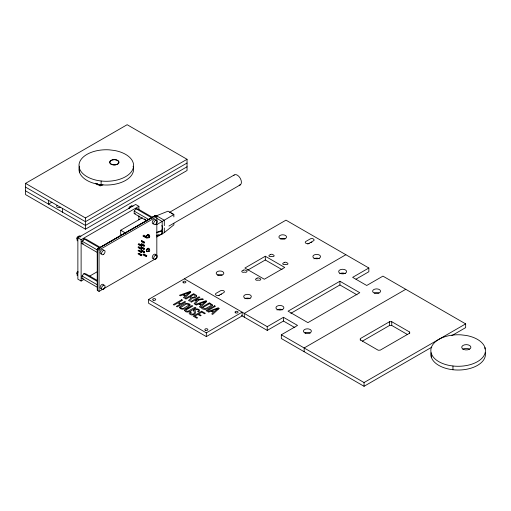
<?xml version="1.0" encoding="UTF-8"?>
<svg xmlns="http://www.w3.org/2000/svg" width="511" height="511" viewBox="0 0 511 511"><rect width="100%" height="100%" fill="white"/><g stroke="black" fill="none" stroke-linecap="round" stroke-linejoin="round"><path stroke-width="0.77" d="M25.55 190.859L25.55 183.372L127.15 124.71L187.045 159.291L187.045 170.521L85.446 229.177L25.55 194.602L25.55 190.859L85.446 225.434L187.045 166.778M97.575 287.431L82.047 278.469L82.047 275.972L83.919 273.647L85.791 273.813L97.269 280.437M97.575 252.632L82.047 243.664L82.047 241.166L83.919 238.841L85.791 239.007L100.648 247.586M147.015 220.995L134.189 213.585L134.189 211.088L136.06 208.763L137.932 208.929L152.783 217.507M138.896 219.839L138.896 215.859M138.896 209.497L138.896 206.316L135.651 204.445L77.87 237.8L77.87 279.172L81.115 281.044L83.868 279.453M360.268 340.122L360.268 338.627L389.58 321.7L391.739 321.7L409.681 332.061L409.547 333.229L380.235 350.15L378.21 350.233L360.268 339.872M155.12 215.731L97.288 249.049L97.288 290.382L99.051 291.398L156.826 258.036L156.826 216.67L155.069 215.655L97.32 248.998L97.358 290.395M80.942 236.197L79.071 236.031L77.199 238.362L77.199 240.853M78.138 271.999L77.199 273.161L77.199 275.659M129.34 208.284L131.212 205.952L133.084 206.118M156.705 237.008L164.312 232.614L173.868 224.84L173.868 223.256M51.905 202.171L48.526 204.125L48.526 200.382M102.986 184.771L101.625 185.557L99.607 185.64L95.461 183.245M25.55 183.372L85.446 217.948L187.045 159.291M187.045 163.035L85.446 221.691L25.55 187.115M77.87 237.8L81.115 239.672L138.896 206.316M120.679 235.654L120.679 230.244L142.288 217.769M97.486 249.125L154.903 215.981M155.28 216.268L168.03 211.171L173.868 214.543L173.868 216.92M97.32 249.029L99.051 250.026L156.826 216.67M169.511 212.321L234.147 175.005M156.73 224.629L173.868 214.543L171.128 212.966M143.054 235.597L146.306 237.283L146.772 237.008L143.853 235.13M143.054 236.216L146.306 237.902L146.772 237.008M168.943 226.047L240.451 184.758M141.483 241L143.955 242.425L144.492 242.112L144.492 242.738L143.955 243.051L141.483 241.626M138.743 244.169L141.208 245.593L141.751 245.28L141.751 245.906L141.208 246.219L138.123 244.437M89.368 276.279L97.62 271.513M143.955 246.219L144.492 245.28L143.955 246.219L141.483 244.795M141.208 249.387L141.751 248.455L141.208 249.387L138.123 247.605M141.483 247.337L143.955 248.761L144.492 248.455L144.492 249.074L143.955 249.387L141.483 247.963M138.123 250.147L141.208 251.929L141.751 251.623L141.751 252.242L141.208 252.555L138.123 250.773M141.483 250.505L143.955 251.936L144.492 251.623L144.492 252.242L143.955 252.555L141.483 251.131M138.123 253.322L141.208 255.104L141.751 254.791L141.751 255.411L141.208 255.724L138.123 253.941M143.054 254.306L146.306 255.992L146.772 255.724L143.853 253.846M143.054 254.932L146.306 256.618L146.772 255.724M148.548 299.491L206.323 332.853L242.15 312.17L242.15 315.907L206.323 336.596L148.548 303.234L148.548 299.491L285.975 220.152L368.846 267.994L368.846 271.737L356.014 279.147M265.305 256.241L244.884 268.032L264.315 279.242L284.736 267.457L265.305 256.241L265.305 259.984L282.053 269.648M247.611 270.198L265.305 259.984M218.625 295.588L223.716 292.65A2.293 1.322 0 0 0 223.716 290.778A2.293 1.322 0 0 0 220.471 290.778L216.153 293.269A2.293 1.322 0 0 0 216.153 295.141A2.293 1.322 0 0 0 219.391 295.141M307.782 244.079L313.492 240.783A2.293 1.322 0 0 0 314.163 239.851L313.019 238.701A2.293 1.322 0 0 0 310.254 238.912L305.929 241.409A2.293 1.322 0 0 0 305.929 243.281A2.293 1.322 0 0 0 309.168 243.281M345.864 254.727L244.264 313.39L244.264 317.133M339.924 281.235L288.063 311.18L307.916 322.639L359.776 292.701L339.924 281.235L339.924 284.978L290.829 313.326M184.369 278.808L267.24 326.657L283.452 317.299L297.536 325.43L281.331 334.788L281.331 338.531L364.049 386.29L431.789 347.18M368.846 267.994L352.641 277.352L366.726 285.483L382.931 276.125L465.655 323.885L465.655 327.628L451.833 335.612M241.511 315.543L267.24 330.4L283.452 321.042L294.853 327.621M405.76 289.309L304.16 347.965L304.16 351.709M362.312 341.188L389.58 325.443L391.739 325.443L407.612 334.609M281.331 334.788L364.049 382.547L465.655 323.885M156.36 232.428L161.444 230.595L161.974 230.902L161.974 233.993L156.896 235.827M156.896 232.735L161.974 230.902M156.36 235.52L158.538 234.734M101.114 180.996L103.535 181.207A27.307 15.764 0 0 0 133.096 162.492L132.458 160.991A27.307 15.764 0 0 0 114.311 150.445L109.06 149.832A27.307 15.764 0 0 0 79.531 162.396A27.307 15.764 0 0 0 98.284 180.594L101.114 180.996L101.114 184.739L103.535 184.95A27.307 15.764 0 0 0 133.096 166.235M452.957 366.004L455.378 366.208A27.307 15.764 0 0 0 484.939 347.499L484.3 345.998A27.307 15.764 0 0 0 466.153 335.452L460.903 334.839A27.307 15.764 0 0 0 431.373 347.397A27.307 15.764 0 0 0 450.127 365.595L452.957 366.004L452.957 369.747L455.378 369.951A27.307 15.764 0 0 0 485.329 352.769M134.189 213.585L135.434 213.7M82.047 243.664L83.293 243.779M82.047 278.469L83.293 278.578M101.114 184.739L98.284 184.337A27.307 15.764 0 0 1 79.531 166.139M452.957 369.747L450.127 369.338A27.307 15.764 0 0 1 430.971 352.673M339.924 284.978L357.036 294.86M156.347 215.655L164.312 220.254L164.312 225.664M156.877 218.414L162.185 221.48L162.185 233.84M131.212 205.952L132.292 206.578M136.06 208.763L152.265 218.12M134.189 211.088L149.04 219.666M144.313 218.938L145.661 219.717M161.444 233.687L161.974 233.993M141.406 240.33L144.492 242.112M120.679 230.244L125.987 233.303M141.406 243.498L144.492 245.28M141.483 244.169L144.492 245.906M138.666 243.498L141.751 245.28M141.406 246.672L144.492 248.455M138.666 246.672L141.751 248.455M138.123 246.979L141.751 249.074M142.026 250.192L144.492 251.623M139.279 250.192L141.751 251.623M139.279 253.367L141.751 254.791M79.071 236.031L80.693 236.97M83.919 238.841L100.124 248.199M82.047 241.166L97.575 250.135M83.919 273.647L97.422 281.44M82.047 275.972L97.575 284.94M484.945 347.499L484.945 348.994M431.335 353.548L431.335 357.291M409.681 332.061L409.681 333.562M391.739 321.7L391.739 325.443M389.58 321.7L389.58 325.443M364.049 382.547L364.049 386.29M283.452 317.299L283.452 321.042M267.24 326.657L267.24 330.4M206.323 332.853L206.323 336.596M164.312 227.983L164.312 232.614M146.306 237.283L146.306 237.902M146.306 255.992L146.306 256.618M143.955 242.425L143.955 243.051M143.955 248.761L143.955 249.387M143.955 251.936L143.955 252.555M141.208 245.593L141.208 246.219M141.208 251.929L141.208 252.555M141.208 255.104L141.208 255.724M100.15 184.541L100.15 186.042M99.051 250.026L99.051 291.398M97.192 183.34L97.192 184.835M85.446 217.948L85.446 229.177M81.115 239.672L81.115 281.044M79.492 168.547L79.492 172.29M62.617 208.514L62.617 212.257M220.471 294.521A2.293 1.322 0 0 1 221.499 294.176M310.254 242.655A2.293 1.322 0 0 1 311.87 242.271M280.622 238.893A3.82 2.204 0 0 1 285.004 238.963M313.92 258.828A3.82 2.204 0 0 1 319.318 258.738M217.737 275.167A3.82 2.204 0 0 1 222.119 275.09M244.807 298.731A3.82 2.204 0 0 1 250.205 298.731M462.819 349.307A4.586 2.644 0 0 1 469.532 349.141M277 309.96A3.973 2.293 0 0 1 282.615 309.832M339.732 273.743A3.973 2.293 0 0 1 345.347 273.64M374.282 293.046A3.973 2.293 0 0 0 380.542 291.398A3.973 2.293 0 0 0 374.946 289.092A3.973 2.293 0 0 0 374.282 293.046A3.973 2.293 0 0 1 378.9 293.052M305.048 333.019A3.973 2.293 0 0 1 310.145 333.21M77.327 239.237A1.527 0.881 -60 0 1 77.212 237.232A1.527 0.881 -60 0 1 78.911 236.919M101.402 253.89A2.459 1.424 -60 0 1 100.622 250.978A2.459 1.424 -60 0 1 103.535 250.198M128.964 208.692A1.527 0.881 -60 0 1 129.596 206.853A1.527 0.881 -60 0 1 130.944 206.604M153.543 223.812A2.459 1.424 -60 0 1 152.278 222.253A2.459 1.424 -60 0 1 154.143 219.519A2.459 1.424 -60 0 1 155.734 220.605M153.543 258.592A2.459 1.424 -60 0 1 152.278 257.033A2.459 1.424 -60 0 1 154.143 254.299A2.459 1.424 -60 0 1 155.734 255.385M77.327 274.037A1.527 0.881 -60 0 1 76.822 272.925A1.527 0.881 -60 0 1 77.87 271.398M101.402 288.696A2.459 1.424 -60 0 1 100.137 287.137A2.459 1.424 -60 0 1 102.002 284.403A2.459 1.424 -60 0 1 103.592 285.489M83.376 240.528A1.527 0.881 -60 0 1 83.638 240.253M161.878 225.453A5.819 3.36 60 0 1 161.834 229.905M233.693 175.509A5.819 3.36 60 0 1 240.247 178.262A5.819 3.36 60 0 1 239.199 185.199M148.458 234.843A1.527 0.881 -60 0 1 148.733 235.245M147.411 237.532A1.527 0.881 -60 0 1 146.759 237.334M146.612 236.791A1.527 0.881 -60 0 1 148.235 234.779M147.692 251.137A1.527 0.881 -60 0 1 146.695 249.988A1.527 0.881 -60 0 1 148.458 248.57M147.36 237.807A1.833 1.06 -60 0 1 146.44 236.504A1.833 1.06 -60 0 1 148.03 234.53A1.833 1.06 -60 0 1 148.944 235.833M148.03 251.144A1.833 1.06 -60 0 1 146.472 251.105A1.833 1.06 -60 0 1 147.142 248.851A1.833 1.06 -60 0 1 148.816 248.493M148.944 248.78A1.833 1.06 -60 0 1 148.944 249.553M147.57 237.934A1.833 1.06 -60 0 1 146.657 236.631A1.833 1.06 -60 0 1 148.241 234.651A1.833 1.06 -60 0 1 149.161 235.954M148.241 251.271A1.833 1.06 -60 0 1 146.619 250.895A1.833 1.06 -60 0 1 148.024 248.461A1.833 1.06 -60 0 1 149.161 249.681M60.573 207.191A2.293 1.322 0 0 1 57.334 207.191A2.293 1.322 0 0 1 57.334 205.32M193.605 310.426L194.448 312.802L194.237 313.377A5.238 3.021 0 0 1 192.762 314.195L190.482 313.582L190.469 312.873L191.35 312.278L190.52 311.799L189.115 313.205C190.597 316.826 198.038 314.291 194.768 310.586L196.262 309.538L197.45 309.557L198.498 310.164L198.472 310.848L197.572 311.455L198.402 311.934C202.714 309.609 194.589 307.124 193.605 310.426M196.716 296.029L196.352 296.808L194.851 297.741L192.13 298.194L189.517 301.1L188.54 300.538L191.088 297.849L189.568 296.987L185.978 299.056L185.135 298.571L189.511 296.048L192.8 297.587L194.889 296.75L195.362 295.671L192.851 294.119L193.631 293.665L196.224 295.23L196.716 296.029M184.471 310.196C186.541 315.14 193.445 309.066 195.866 307.769L195.03 307.283L187.837 311.352L185.774 310.809L186.215 309.845L192.845 306.019L192.002 305.533L184.471 310.196M179.578 307.137L179.521 307.846L180.709 307.418L186.387 303.988L188.68 304.524L189.677 304.166C186.311 301.567 182.21 305.15 179.578 307.137M190.118 305.054C187.971 307.558 183.449 310.758 180.07 308.516L181.047 308.139L183.206 308.561L188.872 305.156L190.066 304.697L190.118 305.054M212.659 305.105L212.467 305.546C209.216 307.935 204.624 311.678 200.964 307.692L201.749 307.245L205.256 308.81L211.126 305.469L211.413 304.882L208.667 303.247L209.453 302.793L212.659 305.105M198.351 300.085L195.125 304.332L194.135 303.764L196.92 300.321L193.707 300.838L191.389 302.18L190.552 301.694L199.041 296.789L199.878 297.274L195.202 299.976L202.407 298.737L203.346 299.28L198.351 300.085M190.718 292.286L184.388 298.137L183.455 297.594L185.097 296.163L183.296 295.122L184.241 294.764L185.717 295.62L188.636 293.078L190.718 292.286M206.668 301.503L200.338 307.347L199.405 306.811L201.047 305.38L199.245 304.339L200.191 303.975L201.666 304.831L204.592 302.295L206.668 301.503M218.97 308.599L212.646 314.45L211.714 313.907L213.355 312.476L211.554 311.435L212.493 311.078L213.975 311.934L216.894 309.391L218.97 308.599M284.257 262.469L283.177 263.095A1.527 0.881 0 0 0 283.49 264.481L283.861 264.57A1.527 0.881 0 0 0 285.336 264.34A1.527 0.881 0 0 0 287.495 264.34A1.527 0.881 0 0 0 287.495 263.095L286.416 262.469A1.527 0.881 0 0 0 284.257 262.469M181.744 299.714L173.261 304.613L174.098 305.099L177.885 302.914L180.115 304.198L176.327 306.389L177.17 306.875L185.659 301.975L184.816 301.49L180.9 303.751L178.671 302.461L182.587 300.2L181.744 299.714M192.423 294.368L190.348 295.562L191.191 296.048L193.26 294.853L192.423 294.368M243.3 270.185L242.214 270.811A1.527 0.881 0 0 0 242.214 272.056A1.527 0.881 0 0 0 244.379 272.056A1.527 0.881 0 0 0 246.538 272.056A1.527 0.881 0 0 0 246.538 270.811L245.459 270.185A1.527 0.881 0 0 0 243.3 270.185M270.447 254.51L269.367 255.136A1.527 0.881 0 0 0 269.367 256.381A1.527 0.881 0 0 0 271.526 256.381A1.527 0.881 0 0 0 273.692 256.381A1.527 0.881 0 0 0 273.692 255.136L272.612 254.51A1.527 0.881 0 0 0 270.447 254.51M208.252 303.489L202.58 306.76L203.423 307.245L209.088 303.968L208.252 303.489M257.097 278.15L256.017 278.776A1.527 0.881 0 0 0 256.017 280.022A1.527 0.881 0 0 0 258.176 280.022A1.527 0.881 0 0 0 260.335 280.022A1.527 0.881 0 0 0 260.335 278.776L259.256 278.15A1.527 0.881 0 0 0 257.097 278.15M201.692 311.231L193.203 316.13L196.85 318.238L197.629 317.785L194.825 316.168L197.872 314.412L200.382 315.862L201.162 315.408L198.651 313.958L201.749 312.17L204.553 313.786L205.339 313.332L201.692 311.231M214.594 305.776L206.105 310.675L206.949 311.161L215.438 306.261L214.594 305.776M190.597 291.922L180.383 295.824L179.45 295.281L189.9 291.513L190.597 291.922M206.546 301.132L196.333 305.035L195.4 304.499L205.85 300.73L206.546 301.132M218.855 308.235L208.641 312.138L207.709 311.595L218.159 307.826L218.855 308.235M235.462 312.789A1.527 0.881 0 0 0 238.017 312.393A1.527 0.881 0 0 0 236.146 311.314A1.527 0.881 0 0 0 235.462 312.789M205.345 330.259A1.527 0.881 0 0 0 207.856 329.767A1.527 0.881 0 0 0 205.863 328.758A1.527 0.881 0 0 0 205.345 330.259M183.551 282.8A1.527 0.881 0 0 0 185.927 282.123A1.527 0.881 0 0 0 183.724 281.274A1.527 0.881 0 0 0 183.551 282.8M153.204 300.155A1.527 0.881 0 0 0 155.714 299.663A1.527 0.881 0 0 0 153.722 298.654A1.527 0.881 0 0 0 153.204 300.155M280.462 238.765A3.82 2.204 0 0 0 286.53 237.238A3.82 2.204 0 0 0 281.21 234.971A3.82 2.204 0 0 0 280.462 238.765M314.597 258.438A3.82 2.204 0 0 0 320.512 256.726A3.82 2.204 0 0 0 314.98 254.625A3.82 2.204 0 0 0 314.597 258.438M217.929 275.039A3.82 2.204 0 0 0 223.837 273.321A3.82 2.204 0 0 0 218.306 271.226A3.82 2.204 0 0 0 217.929 275.039M245.312 298.354A3.82 2.204 0 0 0 251.31 296.738A3.82 2.204 0 0 0 245.893 294.547A3.82 2.204 0 0 0 245.312 298.354M463.605 349.415A4.586 2.644 0 0 0 470.861 347.563A4.586 2.644 0 0 0 464.454 344.861A4.586 2.644 0 0 0 463.605 349.415M277.767 309.704A3.973 2.293 0 0 0 283.886 307.884A3.973 2.293 0 0 0 278.099 305.731A3.973 2.293 0 0 0 277.767 309.704M340.447 273.487A3.973 2.293 0 0 0 346.592 271.699A3.973 2.293 0 0 0 340.837 269.521A3.973 2.293 0 0 0 340.447 273.487M305.195 333.031A3.973 2.293 0 0 0 311.365 331.275A3.973 2.293 0 0 0 305.635 329.071A3.973 2.293 0 0 0 305.195 333.031M103.765 254.216A2.459 1.424 -60 0 0 104.544 250.403A2.459 1.424 -60 0 0 101.632 252.983A2.459 1.424 -60 0 0 103.765 254.216M155.9 224.137A2.459 1.424 -60 0 0 156.679 220.324A2.459 1.424 -60 0 0 153.766 222.905A2.459 1.424 -60 0 0 155.9 224.137M155.9 258.917A2.459 1.424 -60 0 0 156.679 255.104A2.459 1.424 -60 0 0 153.766 257.685A2.459 1.424 -60 0 0 155.9 258.917M103.765 289.015A2.459 1.424 -60 0 0 104.544 285.202A2.459 1.424 -60 0 0 101.632 287.789A2.459 1.424 -60 0 0 103.765 289.015M149.186 237.641A1.06 0.613 -60 0 0 149.519 235.999A1.06 0.613 -60 0 0 148.26 237.11A1.06 0.613 -60 0 0 149.186 237.641M149.186 251.367A1.06 0.613 -60 0 0 149.519 249.719A1.06 0.613 -60 0 0 148.26 250.837A1.06 0.613 -60 0 0 149.186 251.367M111.762 164.414A4.586 2.644 0 0 0 119.025 162.555A4.586 2.644 0 0 0 112.612 159.854A4.586 2.644 0 0 0 111.762 164.414M111.168 164.286A4.586 2.644 0 0 0 118.68 162.805A4.586 2.644 0 0 0 112.701 159.79A4.586 2.644 0 0 0 111.168 164.286"/></g></svg>
